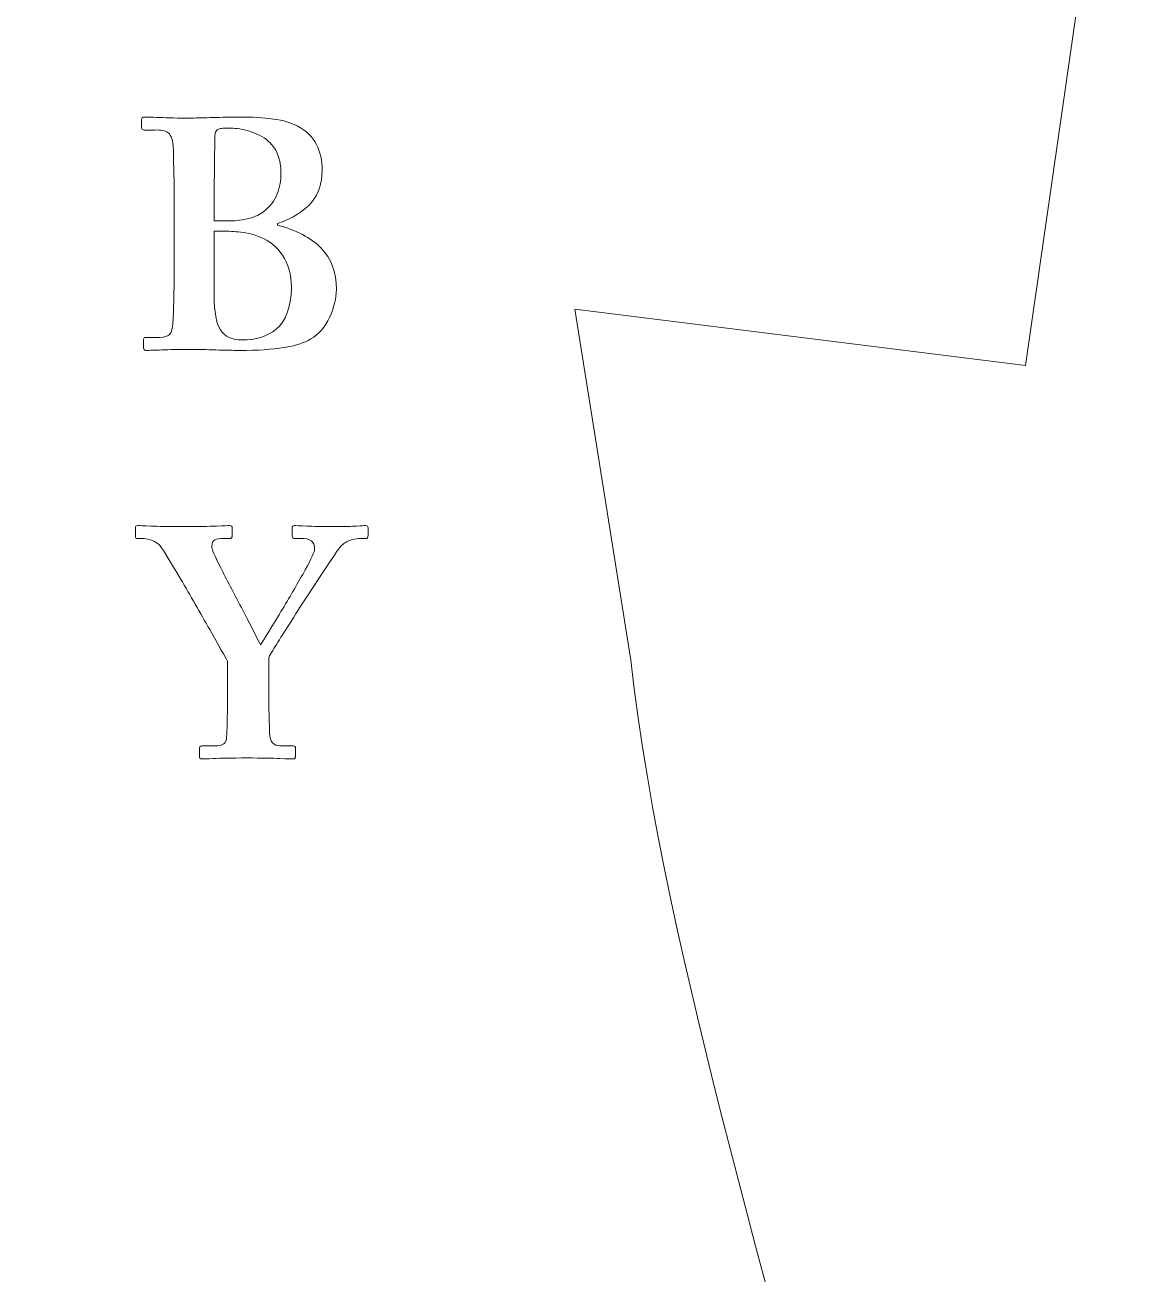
# Model space of a CAD drawing. Header units: centimetres. Extents: x -26.8 to 26.4, y -13.7 to 13.8.
# Drawn here: x 19.219 to 22.861, y -6.872 to -2.828 of the extents above; entities that cross this region are included whole.
import ezdxf

# ---------------------------------------------------------------- set-up
doc = ezdxf.new("R2010")
doc.units = ezdxf.units.CM
doc.header["$MEASUREMENT"] = 0
doc.layers.add('Layer 1', color=7, linetype='Continuous')

msp = doc.modelspace()

# ---------------------------------------------------------------- linework, layer by layer
at = {"layer": 'Layer 1', "color": 143, "lineweight": 20}
for points, knots in [([(15.42758, 13.68892), (15.42758, 13.68892), (15.29529, 13.29618), (15.29529, 13.29618), (15.29529, 13.29618), (15.40948, 13.09513), (15.47388, 12.87178), (15.47388, 12.63555), (15.47388, 12.63555), (15.47388, 11.76615), (14.61106, 11.06128), (13.54821, 11.06128), (13.54821, 11.06128), (13.31576, 11.06128), (13.09304, 11.09454), (12.88675, 11.15636), (12.88675, 11.15636), (12.14917, 9.17911), (13.12709, 7.3144), (13.51183, 5.27103), (13.51183, 5.27103), (13.51183, 5.27103), (13.6929, 4.13415), (13.6929, 4.13415), (13.6929, 4.13415), (13.6929, 4.13415), (12.23356, 4.31688), (12.23356, 4.31688), (12.23356, 4.31688), (12.23356, 4.31688), (11.8309, 1.50982), (11.8309, 1.50982), (11.8309, 1.50982), (13.01569, 0.66949), (13.93187, 0.33261), (14.72065, 0.23486), (14.72065, 0.23486), (14.72065, 0.23486), (14.72065, 0.15052), (14.72065, 0.15052), (14.72065, 0.15052), (13.93188, 0.05277), (13.01569, -0.28411), (11.8309, -1.12444), (11.8309, -1.12444), (11.8309, -1.12444), (12.23356, -3.93068), (12.23356, -3.93068), (12.23356, -3.93068), (12.23356, -3.93068), (13.6929, -3.74878), (13.6929, -3.74878), (13.6929, -3.74878), (13.6929, -3.74878), (13.51183, -4.88483), (13.51183, -4.88483), (13.51183, -4.88483), (13.1271, -6.9282), (12.14917, -8.79373), (12.88675, -10.77098), (12.88675, -10.77098), (13.09304, -10.70915), (13.31576, -10.67507), (13.54821, -10.67507), (13.54821, -10.67507), (14.61106, -10.67508), (15.47388, -11.38077), (15.47388, -12.25017), (15.47388, -12.25017), (15.47388, -12.4864), (15.40947, -12.70975), (15.29529, -12.9108), (15.29529, -12.9108), (15.29529, -12.9108), (15.42758, -13.30354), (15.42758, -13.30354), (15.42758, -13.30354), (15.42758, -13.30354), (16.24944, -13.30354), (16.24944, -13.30354), (16.24944, -13.30354), (16.24944, -13.30354), (18.44217, -13.30354), (18.44217, -13.30354), (18.44217, -13.30354), (18.44217, -13.30354), (19.26403, -13.30354), (19.26403, -13.30354), (19.26403, -13.30354), (19.26403, -13.30354), (19.39715, -12.9108), (19.39715, -12.9108), (19.39715, -12.9108), (19.28297, -12.70975), (19.21856, -12.4864), (19.21856, -12.25017), (19.21856, -12.25017), (19.21856, -11.38077), (20.08056, -10.67508), (21.1434, -10.67507), (21.1434, -10.67507), (21.37585, -10.67507), (21.59857, -10.70915), (21.80486, -10.77098), (21.80486, -10.77098), (22.73857, -9.59058), (21.40258, -6.85652), (21.17978, -4.88483), (21.17978, -4.88483), (21.17978, -4.88483), (20.99871, -3.74878), (20.99871, -3.74878), (20.99871, -3.74878), (20.99871, -3.74878), (22.45805, -3.93068), (22.45805, -3.93068), (22.45805, -3.93068), (22.45805, -3.93068), (22.86072, -1.12444), (22.86072, -1.12444), (22.86072, -1.12444), (21.68967, -0.29386), (20.78164, 0.04427), (19.99908, 0.14639), (19.99908, 0.14639), (19.99908, 0.14639), (19.99908, 0.23899), (19.99908, 0.23899), (19.99908, 0.23899), (20.78164, 0.34111), (21.68967, 0.67923), (22.86072, 1.50982), (22.86072, 1.50982), (22.86072, 1.50982), (22.45805, 4.31688), (22.45805, 4.31688), (22.45805, 4.31688), (22.45805, 4.31688), (20.99871, 4.13415), (20.99871, 4.13415), (20.99871, 4.13415), (20.99871, 4.13415), (21.17978, 5.27103), (21.17978, 5.27103), (21.17978, 5.27103), (21.40258, 7.24272), (22.73857, 9.97595), (21.80486, 11.15636), (21.80486, 11.15636), (21.59857, 11.09453), (21.37585, 11.06128), (21.1434, 11.06128), (21.1434, 11.06128), (20.08055, 11.06128), (19.21856, 11.76615), (19.21856, 12.63555), (19.21856, 12.63555), (19.21856, 12.87178), (19.28297, 13.09513), (19.39715, 13.29618), (19.39715, 13.29618), (19.39715, 13.29618), (19.26403, 13.68892), (19.26403, 13.68892), (19.26403, 13.68892), (19.26403, 13.68892), (18.44217, 13.68892), (18.44217, 13.68892), (18.44217, 13.68892), (18.44217, 13.68892), (16.24944, 13.68892), (16.24944, 13.68892), (16.24944, 13.68892), (16.24944, 13.68892), (15.42758, 13.68892), (15.42758, 13.68892)], [0, 0, 0, 0, 0.0222222, 0.0222222, 0.0222222, 0.0222222, 0.0444444, 0.0444444, 0.0444444, 0.0444444, 0.0666667, 0.0666667, 0.0666667, 0.0666667, 0.0888889, 0.0888889, 0.0888889, 0.0888889, 0.1111111, 0.1111111, 0.1111111, 0.1111111, 0.1333333, 0.1333333, 0.1333333, 0.1333333, 0.1555556, 0.1555556, 0.1555556, 0.1555556, 0.1777778, 0.1777778, 0.1777778, 0.1777778, 0.2, 0.2, 0.2, 0.2, 0.2222222, 0.2222222, 0.2222222, 0.2222222, 0.2444444, 0.2444444, 0.2444444, 0.2444444, 0.2666667, 0.2666667, 0.2666667, 0.2666667, 0.2888889, 0.2888889, 0.2888889, 0.2888889, 0.3111111, 0.3111111, 0.3111111, 0.3111111, 0.3333333, 0.3333333, 0.3333333, 0.3333333, 0.3555556, 0.3555556, 0.3555556, 0.3555556, 0.3777778, 0.3777778, 0.3777778, 0.3777778, 0.4, 0.4, 0.4, 0.4, 0.4222222, 0.4222222, 0.4222222, 0.4222222, 0.4444444, 0.4444444, 0.4444444, 0.4444444, 0.4666667, 0.4666667, 0.4666667, 0.4666667, 0.4888889, 0.4888889, 0.4888889, 0.4888889, 0.5111111, 0.5111111, 0.5111111, 0.5111111, 0.5333333, 0.5333333, 0.5333333, 0.5333333, 0.5555556, 0.5555556, 0.5555556, 0.5555556, 0.5777778, 0.5777778, 0.5777778, 0.5777778, 0.6, 0.6, 0.6, 0.6, 0.6222222, 0.6222222, 0.6222222, 0.6222222, 0.6444444, 0.6444444, 0.6444444, 0.6444444, 0.6666667, 0.6666667, 0.6666667, 0.6666667, 0.6888889, 0.6888889, 0.6888889, 0.6888889, 0.7111111, 0.7111111, 0.7111111, 0.7111111, 0.7333333, 0.7333333, 0.7333333, 0.7333333, 0.7555556, 0.7555556, 0.7555556, 0.7555556, 0.7777778, 0.7777778, 0.7777778, 0.7777778, 0.8, 0.8, 0.8, 0.8, 0.8222222, 0.8222222, 0.8222222, 0.8222222, 0.8444444, 0.8444444, 0.8444444, 0.8444444, 0.8666667, 0.8666667, 0.8666667, 0.8666667, 0.8888889, 0.8888889, 0.8888889, 0.8888889, 0.9111111, 0.9111111, 0.9111111, 0.9111111, 0.9333333, 0.9333333, 0.9333333, 0.9333333, 0.9555556, 0.9555556, 0.9555556, 0.9555556, 1, 1, 1, 1]), ([(19.60551, -3.12617), (19.61287, -3.12638), (19.62867, -3.1267), (19.65429, -3.12782), (19.65429, -3.12782), (19.67991, -3.12894), (19.71489, -3.1298), (19.7593, -3.12947), (19.7593, -3.12947), (19.77698, -3.12934), (19.79993, -3.12874), (19.82793, -3.12782), (19.82793, -3.12782), (19.85593, -3.12689), (19.8846, -3.1263), (19.91392, -3.12617), (19.91392, -3.12617), (19.95449, -3.12604), (19.99096, -3.12842), (20.02306, -3.13278), (20.02306, -3.13278), (20.05516, -3.13715), (20.08138, -3.14465), (20.10078, -3.1551), (20.10078, -3.1551), (20.13006, -3.17102), (20.15044, -3.19051), (20.16279, -3.21463), (20.16279, -3.21463), (20.17514, -3.23875), (20.18133, -3.26717), (20.18098, -3.29897), (20.18098, -3.29897), (20.18124, -3.34088), (20.16958, -3.37566), (20.14625, -3.40315), (20.14625, -3.40315), (20.12292, -3.43064), (20.08663, -3.45285), (20.03711, -3.47095), (20.03711, -3.47095), (20.03711, -3.47095), (20.03711, -3.47674), (20.03711, -3.47674), (20.03711, -3.47674), (20.09783, -3.49226), (20.14473, -3.51681), (20.17767, -3.55033), (20.17767, -3.55033), (20.21061, -3.58384), (20.22688, -3.62854), (20.22728, -3.68428), (20.22728, -3.68428), (20.22702, -3.71427), (20.21951, -3.74419), (20.20496, -3.77523), (20.20496, -3.77523), (20.19041, -3.80627), (20.17027, -3.82951), (20.1446, -3.84468), (20.1446, -3.84468), (20.12295, -3.85734), (20.09369, -3.86675), (20.05696, -3.87279), (20.05696, -3.87279), (20.02023, -3.87883), (19.97261, -3.88193), (19.91392, -3.88189), (19.91392, -3.88189), (19.89161, -3.88176), (19.86622, -3.88116), (19.83702, -3.88024), (19.83702, -3.88024), (19.80783, -3.87931), (19.78162, -3.87872), (19.7593, -3.87859), (19.7593, -3.87859), (19.71836, -3.87872), (19.68644, -3.87932), (19.66256, -3.88024), (19.66256, -3.88024), (19.63868, -3.88117), (19.62125, -3.88176), (19.61047, -3.88189), (19.61047, -3.88189), (19.6083, -3.88187), (19.60688, -3.88089), (19.60551, -3.87941), (19.60551, -3.87941), (19.60413, -3.87793), (19.60308, -3.87629), (19.60302, -3.87362), (19.60302, -3.87362), (19.60302, -3.87362), (19.60302, -3.84716), (19.60302, -3.84716), (19.60302, -3.84716), (19.60302, -3.84454), (19.60413, -3.84254), (19.60551, -3.84137), (19.60551, -3.84137), (19.60689, -3.8402), (19.60831, -3.8397), (19.61047, -3.83972), (19.61047, -3.83972), (19.61047, -3.83972), (19.65595, -3.83972), (19.65595, -3.83972), (19.65595, -3.83972), (19.6714, -3.83988), (19.6824, -3.83609), (19.68819, -3.82897), (19.68819, -3.82897), (19.69399, -3.82185), (19.69694, -3.81049), (19.69811, -3.79424), (19.69811, -3.79424), (19.69882, -3.78474), (19.69996, -3.76507), (19.7006, -3.73636), (19.7006, -3.73636), (19.70124, -3.70766), (19.70184, -3.67597), (19.70224, -3.64045), (19.70224, -3.64045), (19.70264, -3.60492), (19.70223, -3.57202), (19.70224, -3.54206), (19.70224, -3.54206), (19.70224, -3.54206), (19.70224, -3.41721), (19.70224, -3.41721), (19.70224, -3.41721), (19.70222, -3.40326), (19.70261, -3.38271), (19.70224, -3.35603), (19.70224, -3.35603), (19.70187, -3.32934), (19.70108, -3.30359), (19.7006, -3.27914), (19.7006, -3.27914), (19.7001, -3.25469), (19.70015, -3.23926), (19.69978, -3.23201), (19.69978, -3.23201), (19.69838, -3.20251), (19.69271, -3.18445), (19.68324, -3.17744), (19.68324, -3.17744), (19.67378, -3.17043), (19.65933, -3.16715), (19.63942, -3.16834), (19.63942, -3.16834), (19.63942, -3.16834), (19.60552, -3.16834), (19.60552, -3.16834), (19.60552, -3.16834), (19.60239, -3.16839), (19.60019, -3.16796), (19.59891, -3.16669), (19.59891, -3.16669), (19.59764, -3.16541), (19.5964, -3.16321), (19.59642, -3.16008), (19.59642, -3.16008), (19.59642, -3.16008), (19.59642, -3.13528), (19.59642, -3.13528), (19.59642, -3.13528), (19.59642, -3.13211), (19.59761, -3.13025), (19.59891, -3.12867), (19.59891, -3.12867), (19.60018, -3.12708), (19.6024, -3.12619), (19.60552, -3.12619), (19.60552, -3.12619), (19.60552, -3.12619), (19.60551, -3.12617), (19.60551, -3.12617)], [0, 0, 0, 0, 0.0217391, 0.0217391, 0.0217391, 0.0217391, 0.0434783, 0.0434783, 0.0434783, 0.0434783, 0.0652174, 0.0652174, 0.0652174, 0.0652174, 0.0869565, 0.0869565, 0.0869565, 0.0869565, 0.1086957, 0.1086957, 0.1086957, 0.1086957, 0.1304348, 0.1304348, 0.1304348, 0.1304348, 0.1521739, 0.1521739, 0.1521739, 0.1521739, 0.173913, 0.173913, 0.173913, 0.173913, 0.1956522, 0.1956522, 0.1956522, 0.1956522, 0.2173913, 0.2173913, 0.2173913, 0.2173913, 0.2391304, 0.2391304, 0.2391304, 0.2391304, 0.2608696, 0.2608696, 0.2608696, 0.2608696, 0.2826087, 0.2826087, 0.2826087, 0.2826087, 0.3043478, 0.3043478, 0.3043478, 0.3043478, 0.326087, 0.326087, 0.326087, 0.326087, 0.3478261, 0.3478261, 0.3478261, 0.3478261, 0.3695652, 0.3695652, 0.3695652, 0.3695652, 0.3913043, 0.3913043, 0.3913043, 0.3913043, 0.4130435, 0.4130435, 0.4130435, 0.4130435, 0.4347826, 0.4347826, 0.4347826, 0.4347826, 0.4565217, 0.4565217, 0.4565217, 0.4565217, 0.4782609, 0.4782609, 0.4782609, 0.4782609, 0.5, 0.5, 0.5, 0.5, 0.5217391, 0.5217391, 0.5217391, 0.5217391, 0.5434783, 0.5434783, 0.5434783, 0.5434783, 0.5652174, 0.5652174, 0.5652174, 0.5652174, 0.5869565, 0.5869565, 0.5869565, 0.5869565, 0.6086957, 0.6086957, 0.6086957, 0.6086957, 0.6304348, 0.6304348, 0.6304348, 0.6304348, 0.6521739, 0.6521739, 0.6521739, 0.6521739, 0.673913, 0.673913, 0.673913, 0.673913, 0.6956522, 0.6956522, 0.6956522, 0.6956522, 0.7173913, 0.7173913, 0.7173913, 0.7173913, 0.7391304, 0.7391304, 0.7391304, 0.7391304, 0.7608696, 0.7608696, 0.7608696, 0.7608696, 0.7826087, 0.7826087, 0.7826087, 0.7826087, 0.8043478, 0.8043478, 0.8043478, 0.8043478, 0.826087, 0.826087, 0.826087, 0.826087, 0.8478261, 0.8478261, 0.8478261, 0.8478261, 0.8695652, 0.8695652, 0.8695652, 0.8695652, 0.8913043, 0.8913043, 0.8913043, 0.8913043, 0.9130435, 0.9130435, 0.9130435, 0.9130435, 0.9347826, 0.9347826, 0.9347826, 0.9347826, 0.9565217, 0.9565217, 0.9565217, 0.9565217, 1, 1, 1, 1]), ([(19.88002, -3.16172), (19.8746, -3.16167), (19.86917, -3.16233), (19.86348, -3.16255), (19.86348, -3.16255), (19.85779, -3.16276), (19.85297, -3.16319), (19.8486, -3.1642), (19.8486, -3.1642), (19.84531, -3.1653), (19.84213, -3.16703), (19.83951, -3.16999), (19.83951, -3.16999), (19.83689, -3.17295), (19.83519, -3.17729), (19.83455, -3.18157), (19.83455, -3.18157), (19.83394, -3.19315), (19.83362, -3.21726), (19.83291, -3.25516), (19.83291, -3.25516), (19.83217, -3.29306), (19.83214, -3.33487), (19.83209, -3.38084), (19.83209, -3.38084), (19.83209, -3.38084), (19.83209, -3.46187), (19.83209, -3.46187), (19.83209, -3.46187), (19.84047, -3.46238), (19.84822, -3.46259), (19.85607, -3.4627), (19.85607, -3.4627), (19.86392, -3.46281), (19.87167, -3.46272), (19.88005, -3.4627), (19.88005, -3.4627), (19.90364, -3.46262), (19.92575, -3.45981), (19.94537, -3.45443), (19.94537, -3.45443), (19.96499, -3.44905), (19.98055, -3.44172), (19.9925, -3.43211), (19.9925, -3.43211), (20.01239, -3.41593), (20.02698, -3.3968), (20.03549, -3.37506), (20.03549, -3.37506), (20.044, -3.35332), (20.04811, -3.33085), (20.04789, -3.30726), (20.04789, -3.30726), (20.04815, -3.28676), (20.04437, -3.26691), (20.03714, -3.24773), (20.03714, -3.24773), (20.02991, -3.22855), (20.01752, -3.21204), (20.00076, -3.19895), (20.00076, -3.19895), (19.98105, -3.18537), (19.96001, -3.17566), (19.93792, -3.17001), (19.93792, -3.17001), (19.91583, -3.16437), (19.89658, -3.16157), (19.88004, -3.16174), (19.88004, -3.16174), (19.88004, -3.16174), (19.88002, -3.16172), (19.88002, -3.16172)], [0, 0, 0, 0, 0.0526316, 0.0526316, 0.0526316, 0.0526316, 0.1052632, 0.1052632, 0.1052632, 0.1052632, 0.1578947, 0.1578947, 0.1578947, 0.1578947, 0.2105263, 0.2105263, 0.2105263, 0.2105263, 0.2631579, 0.2631579, 0.2631579, 0.2631579, 0.3157895, 0.3157895, 0.3157895, 0.3157895, 0.3684211, 0.3684211, 0.3684211, 0.3684211, 0.4210526, 0.4210526, 0.4210526, 0.4210526, 0.4736842, 0.4736842, 0.4736842, 0.4736842, 0.5263158, 0.5263158, 0.5263158, 0.5263158, 0.5789474, 0.5789474, 0.5789474, 0.5789474, 0.6315789, 0.6315789, 0.6315789, 0.6315789, 0.6842105, 0.6842105, 0.6842105, 0.6842105, 0.7368421, 0.7368421, 0.7368421, 0.7368421, 0.7894737, 0.7894737, 0.7894737, 0.7894737, 0.8421053, 0.8421053, 0.8421053, 0.8421053, 0.8947368, 0.8947368, 0.8947368, 0.8947368, 1, 1, 1, 1]), ([(19.83206, -3.49576), (19.83206, -3.49576), (19.83206, -3.56108), (19.83206, -3.56108), (19.83206, -3.56108), (19.83206, -3.56108), (19.83206, -3.70743), (19.83206, -3.70743), (19.83206, -3.70743), (19.83161, -3.75682), (19.83806, -3.79252), (19.8519, -3.81492), (19.8519, -3.81492), (19.86575, -3.83732), (19.88958, -3.84835), (19.92301, -3.84799), (19.92301, -3.84799), (19.96574, -3.84905), (20.00215, -3.83731), (20.03298, -3.81244), (20.03298, -3.81244), (20.0638, -3.78757), (20.0803, -3.74282), (20.08176, -3.67932), (20.08176, -3.67932), (20.08123, -3.63593), (20.07134, -3.601), (20.05282, -3.57349), (20.05282, -3.57349), (20.0343, -3.54597), (20.01022, -3.52643), (19.98006, -3.51479), (19.98006, -3.51479), (19.95969, -3.50659), (19.93895, -3.50146), (19.91805, -3.49908), (19.91805, -3.49908), (19.89715, -3.4967), (19.8776, -3.49551), (19.85935, -3.49577), (19.85935, -3.49577), (19.85935, -3.49577), (19.83206, -3.49577), (19.83206, -3.49577), (19.83206, -3.49577), (19.83206, -3.49577), (19.83206, -3.49576), (19.83206, -3.49576)], [0, 0, 0, 0, 0.0769231, 0.0769231, 0.0769231, 0.0769231, 0.1538462, 0.1538462, 0.1538462, 0.1538462, 0.2307692, 0.2307692, 0.2307692, 0.2307692, 0.3076923, 0.3076923, 0.3076923, 0.3076923, 0.3846154, 0.3846154, 0.3846154, 0.3846154, 0.4615385, 0.4615385, 0.4615385, 0.4615385, 0.5384615, 0.5384615, 0.5384615, 0.5384615, 0.6153846, 0.6153846, 0.6153846, 0.6153846, 0.6923077, 0.6923077, 0.6923077, 0.6923077, 0.7692308, 0.7692308, 0.7692308, 0.7692308, 0.8461538, 0.8461538, 0.8461538, 0.8461538, 1, 1, 1, 1]), ([(19.58484, -4.44908), (19.58934, -4.44921), (19.60376, -4.44981), (19.62783, -4.45073), (19.62783, -4.45073), (19.65191, -4.45166), (19.68409, -4.45225), (19.72457, -4.45238), (19.72457, -4.45238), (19.77766, -4.45225), (19.81604, -4.45165), (19.8395, -4.45073), (19.8395, -4.45073), (19.86296, -4.4498), (19.87726, -4.44921), (19.88167, -4.44908), (19.88167, -4.44908), (19.8848, -4.44906), (19.887, -4.44957), (19.88828, -4.45073), (19.88828, -4.45073), (19.88955, -4.4519), (19.88997, -4.45389), (19.88992, -4.45652), (19.88992, -4.45652), (19.88992, -4.45652), (19.88992, -4.4805), (19.88992, -4.4805), (19.88992, -4.4805), (19.88992, -4.48372), (19.88955, -4.48687), (19.88828, -4.48877), (19.88828, -4.48877), (19.88701, -4.49067), (19.8848, -4.49121), (19.88167, -4.49125), (19.88167, -4.49125), (19.88167, -4.49125), (19.85356, -4.49125), (19.85356, -4.49125), (19.85356, -4.49125), (19.84201, -4.49114), (19.83426, -4.49391), (19.82958, -4.49869), (19.82958, -4.49869), (19.8249, -4.50348), (19.82347, -4.51084), (19.82462, -4.52184), (19.82462, -4.52184), (19.82671, -4.53061), (19.83778, -4.55649), (19.85935, -4.59873), (19.85935, -4.59873), (19.88092, -4.64097), (19.9043, -4.68514), (19.9288, -4.73185), (19.9288, -4.73185), (19.95331, -4.77856), (19.97081, -4.81303), (19.98172, -4.8352), (19.98172, -4.8352), (19.99516, -4.81326), (20.01582, -4.78054), (20.0429, -4.73598), (20.0429, -4.73598), (20.06998, -4.69142), (20.09482, -4.64791), (20.11814, -4.607), (20.11814, -4.607), (20.14146, -4.56609), (20.15402, -4.54029), (20.15617, -4.52928), (20.15617, -4.52928), (20.15757, -4.51936), (20.15615, -4.51119), (20.15121, -4.50365), (20.15121, -4.50365), (20.14627, -4.49611), (20.13614, -4.49164), (20.12062, -4.49125), (20.12062, -4.49125), (20.12062, -4.49125), (20.09333, -4.49125), (20.09333, -4.49125), (20.09333, -4.49125), (20.0902, -4.49123), (20.08799, -4.49025), (20.08672, -4.48877), (20.08672, -4.48877), (20.08545, -4.48729), (20.08421, -4.48565), (20.08423, -4.48298), (20.08423, -4.48298), (20.08423, -4.48298), (20.08423, -4.45652), (20.08423, -4.45652), (20.08423, -4.45652), (20.08423, -4.45141), (20.08661, -4.44891), (20.09084, -4.44908), (20.09084, -4.44908), (20.09622, -4.44921), (20.10957, -4.44981), (20.13136, -4.45073), (20.13136, -4.45073), (20.15314, -4.45166), (20.1827, -4.45225), (20.21983, -4.45238), (20.21983, -4.45238), (20.25303, -4.45225), (20.27764, -4.45165), (20.29259, -4.45073), (20.29259, -4.45073), (20.30754, -4.4498), (20.3169, -4.44921), (20.32153, -4.44908), (20.32153, -4.44908), (20.32466, -4.44906), (20.32687, -4.44957), (20.32814, -4.45073), (20.32814, -4.45073), (20.32941, -4.4519), (20.32983, -4.45389), (20.32978, -4.45652), (20.32978, -4.45652), (20.32978, -4.45652), (20.32978, -4.4805), (20.32978, -4.4805), (20.32978, -4.4805), (20.32978, -4.48372), (20.32941, -4.48687), (20.32814, -4.48877), (20.32814, -4.48877), (20.32687, -4.49067), (20.32466, -4.49121), (20.32153, -4.49125), (20.32153, -4.49125), (20.32153, -4.49125), (20.29838, -4.49125), (20.29838, -4.49125), (20.29838, -4.49125), (20.29057, -4.49114), (20.28098, -4.49331), (20.27027, -4.49704), (20.27027, -4.49704), (20.25955, -4.50077), (20.25019, -4.50717), (20.24133, -4.51606), (20.24133, -4.51606), (20.23387, -4.52521), (20.21447, -4.55371), (20.18263, -4.60205), (20.18263, -4.60205), (20.15079, -4.65039), (20.11701, -4.70185), (20.08258, -4.75584), (20.08258, -4.75584), (20.04815, -4.80983), (20.02339, -4.84965), (20.00817, -4.87573), (20.00817, -4.87573), (20.00817, -4.87573), (20.00817, -5.00471), (20.00817, -5.00471), (20.00817, -5.00471), (20.00817, -5.02665), (20.0091, -5.05087), (20.00981, -5.07664), (20.00981, -5.07664), (20.01052, -5.10241), (20.01087, -5.1186), (20.01145, -5.12625), (20.01145, -5.12625), (20.01322, -5.14257), (20.01803, -5.1527), (20.02551, -5.15684), (20.02551, -5.15684), (20.03298, -5.16099), (20.04201, -5.16325), (20.05279, -5.16263), (20.05279, -5.16263), (20.05279, -5.16263), (20.08752, -5.16263), (20.08752, -5.16263), (20.08752, -5.16263), (20.09014, -5.16268), (20.09214, -5.16292), (20.09331, -5.16428), (20.09331, -5.16428), (20.09447, -5.16565), (20.09498, -5.16791), (20.09495, -5.17007), (20.09495, -5.17007), (20.09495, -5.17007), (20.09495, -5.19405), (20.09495, -5.19405), (20.09495, -5.19405), (20.09521, -5.20128), (20.09262, -5.20498), (20.08751, -5.2048), (20.08751, -5.2048), (20.08215, -5.20467), (20.068, -5.20407), (20.04452, -5.20315), (20.04452, -5.20315), (20.02104, -5.20222), (19.98585, -5.20163), (19.93869, -5.2015), (19.93869, -5.2015), (19.88778, -5.20163), (19.85122, -5.20223), (19.82955, -5.20315), (19.82955, -5.20315), (19.80788, -5.20408), (19.79533, -5.20467), (19.79152, -5.2048), (19.79152, -5.2048), (19.7889, -5.20472), (19.7869, -5.20411), (19.78573, -5.20232), (19.78573, -5.20232), (19.78457, -5.20053), (19.78406, -5.19759), (19.78409, -5.19488), (19.78409, -5.19488), (19.78409, -5.19488), (19.78409, -5.1709), (19.78409, -5.1709), (19.78409, -5.1709), (19.78407, -5.1687), (19.78457, -5.16679), (19.78573, -5.16511), (19.78573, -5.16511), (19.78689, -5.16344), (19.78889, -5.16272), (19.79152, -5.16263), (19.79152, -5.16263), (19.79152, -5.16263), (19.83451, -5.16263), (19.83451, -5.16263), (19.83451, -5.16263), (19.84802, -5.16252), (19.858, -5.15993), (19.86345, -5.15519), (19.86345, -5.15519), (19.8689, -5.15045), (19.87143, -5.14422), (19.87172, -5.13617), (19.87172, -5.13617), (19.87233, -5.1277), (19.87347, -5.10518), (19.87421, -5.0692), (19.87421, -5.0692), (19.87492, -5.03322), (19.87498, -4.99019), (19.87503, -4.93939), (19.87503, -4.93939), (19.87503, -4.93939), (19.87503, -4.88813), (19.87503, -4.88813), (19.87503, -4.88813), (19.86756, -4.87421), (19.84799, -4.84017), (19.81715, -4.7856), (19.81715, -4.7856), (19.78632, -4.73103), (19.75514, -4.67622), (19.72289, -4.62106), (19.72289, -4.62106), (19.69064, -4.5659), (19.66845, -4.53009), (19.65674, -4.5144), (19.65674, -4.5144), (19.65004, -4.50695), (19.64181, -4.50188), (19.63194, -4.49786), (19.63194, -4.49786), (19.62206, -4.49385), (19.61265, -4.49129), (19.60383, -4.49125), (19.60383, -4.49125), (19.60383, -4.49125), (19.58481, -4.49125), (19.58481, -4.49125), (19.58481, -4.49125), (19.58168, -4.49127), (19.57948, -4.49077), (19.5782, -4.4896), (19.5782, -4.4896), (19.57693, -4.48843), (19.57651, -4.48644), (19.57656, -4.48381), (19.57656, -4.48381), (19.57656, -4.48381), (19.57656, -4.4557), (19.57656, -4.4557), (19.57656, -4.4557), (19.57656, -4.45358), (19.57693, -4.4518), (19.5782, -4.45074), (19.5782, -4.45074), (19.57947, -4.44968), (19.58169, -4.44909), (19.58481, -4.44909), (19.58481, -4.44909), (19.58481, -4.44909), (19.58484, -4.44908), (19.58484, -4.44908)], [0, 0, 0, 0, 0.0128205, 0.0128205, 0.0128205, 0.0128205, 0.025641, 0.025641, 0.025641, 0.025641, 0.0384615, 0.0384615, 0.0384615, 0.0384615, 0.0512821, 0.0512821, 0.0512821, 0.0512821, 0.0641026, 0.0641026, 0.0641026, 0.0641026, 0.0769231, 0.0769231, 0.0769231, 0.0769231, 0.0897436, 0.0897436, 0.0897436, 0.0897436, 0.1025641, 0.1025641, 0.1025641, 0.1025641, 0.1153846, 0.1153846, 0.1153846, 0.1153846, 0.1282051, 0.1282051, 0.1282051, 0.1282051, 0.1410256, 0.1410256, 0.1410256, 0.1410256, 0.1538462, 0.1538462, 0.1538462, 0.1538462, 0.1666667, 0.1666667, 0.1666667, 0.1666667, 0.1794872, 0.1794872, 0.1794872, 0.1794872, 0.1923077, 0.1923077, 0.1923077, 0.1923077, 0.2051282, 0.2051282, 0.2051282, 0.2051282, 0.2179487, 0.2179487, 0.2179487, 0.2179487, 0.2307692, 0.2307692, 0.2307692, 0.2307692, 0.2435897, 0.2435897, 0.2435897, 0.2435897, 0.2564103, 0.2564103, 0.2564103, 0.2564103, 0.2692308, 0.2692308, 0.2692308, 0.2692308, 0.2820513, 0.2820513, 0.2820513, 0.2820513, 0.2948718, 0.2948718, 0.2948718, 0.2948718, 0.3076923, 0.3076923, 0.3076923, 0.3076923, 0.3205128, 0.3205128, 0.3205128, 0.3205128, 0.3333333, 0.3333333, 0.3333333, 0.3333333, 0.3461538, 0.3461538, 0.3461538, 0.3461538, 0.3589744, 0.3589744, 0.3589744, 0.3589744, 0.3717949, 0.3717949, 0.3717949, 0.3717949, 0.3846154, 0.3846154, 0.3846154, 0.3846154, 0.3974359, 0.3974359, 0.3974359, 0.3974359, 0.4102564, 0.4102564, 0.4102564, 0.4102564, 0.4230769, 0.4230769, 0.4230769, 0.4230769, 0.4358974, 0.4358974, 0.4358974, 0.4358974, 0.4487179, 0.4487179, 0.4487179, 0.4487179, 0.4615385, 0.4615385, 0.4615385, 0.4615385, 0.474359, 0.474359, 0.474359, 0.474359, 0.4871795, 0.4871795, 0.4871795, 0.4871795, 0.5, 0.5, 0.5, 0.5, 0.5128205, 0.5128205, 0.5128205, 0.5128205, 0.525641, 0.525641, 0.525641, 0.525641, 0.5384615, 0.5384615, 0.5384615, 0.5384615, 0.5512821, 0.5512821, 0.5512821, 0.5512821, 0.5641026, 0.5641026, 0.5641026, 0.5641026, 0.5769231, 0.5769231, 0.5769231, 0.5769231, 0.5897436, 0.5897436, 0.5897436, 0.5897436, 0.6025641, 0.6025641, 0.6025641, 0.6025641, 0.6153846, 0.6153846, 0.6153846, 0.6153846, 0.6282051, 0.6282051, 0.6282051, 0.6282051, 0.6410256, 0.6410256, 0.6410256, 0.6410256, 0.6538462, 0.6538462, 0.6538462, 0.6538462, 0.6666667, 0.6666667, 0.6666667, 0.6666667, 0.6794872, 0.6794872, 0.6794872, 0.6794872, 0.6923077, 0.6923077, 0.6923077, 0.6923077, 0.7051282, 0.7051282, 0.7051282, 0.7051282, 0.7179487, 0.7179487, 0.7179487, 0.7179487, 0.7307692, 0.7307692, 0.7307692, 0.7307692, 0.7435897, 0.7435897, 0.7435897, 0.7435897, 0.7564103, 0.7564103, 0.7564103, 0.7564103, 0.7692308, 0.7692308, 0.7692308, 0.7692308, 0.7820513, 0.7820513, 0.7820513, 0.7820513, 0.7948718, 0.7948718, 0.7948718, 0.7948718, 0.8076923, 0.8076923, 0.8076923, 0.8076923, 0.8205128, 0.8205128, 0.8205128, 0.8205128, 0.8333333, 0.8333333, 0.8333333, 0.8333333, 0.8461538, 0.8461538, 0.8461538, 0.8461538, 0.8589744, 0.8589744, 0.8589744, 0.8589744, 0.8717949, 0.8717949, 0.8717949, 0.8717949, 0.8846154, 0.8846154, 0.8846154, 0.8846154, 0.8974359, 0.8974359, 0.8974359, 0.8974359, 0.9102564, 0.9102564, 0.9102564, 0.9102564, 0.9230769, 0.9230769, 0.9230769, 0.9230769, 0.9358974, 0.9358974, 0.9358974, 0.9358974, 0.9487179, 0.9487179, 0.9487179, 0.9487179, 0.9615385, 0.9615385, 0.9615385, 0.9615385, 0.974359, 0.974359, 0.974359, 0.974359, 1, 1, 1, 1])]:
    msp.add_open_spline(points, degree=3, knots=knots, dxfattribs=at)

doc.saveas('drawing.dxf')
